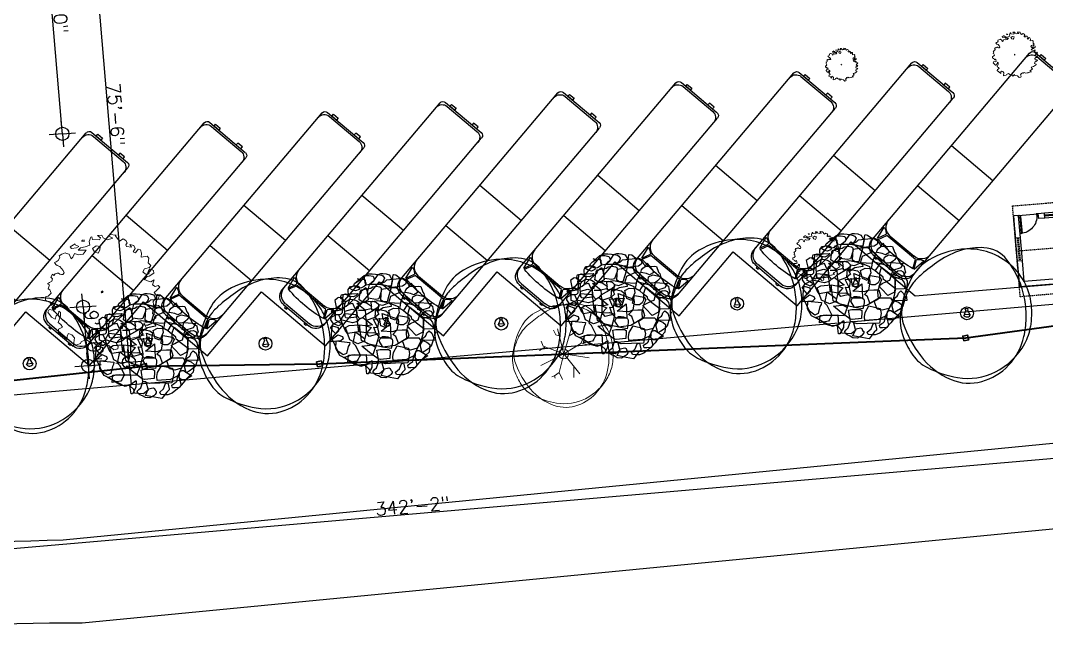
# Model space of a CAD drawing. Extents: x 2080 to 102399, y 2071 to 93424.
# Drawn here: x 80459 to 82331, y 74670 to 75822 of the extents above; entities that cross this region are included whole.
import ezdxf

# ---------------------------------------------------------------- set-up
doc = ezdxf.new("R2010")
doc.units = 0
doc.header["$LTSCALE"] = 20
doc.header["$MEASUREMENT"] = 0
doc.header["$PDMODE"] = 34
doc.header["$PDSIZE"] = 5
doc.linetypes.add('CENTERX2', pattern=[4, 2.5, -0.5, 0.5, -0.5])
doc.linetypes.add('HIDDEN', pattern=[0.375, 0.25, -0.125])
for name, color, linetype, lineweight in [('ASPHALT', 9, 'CENTERX2', 25), ('fence', 13, 'FENCELINE2', 40), ('Mango tree', 96, 'Continuous', 5), ('sappotta', 114, 'Continuous', 5), ('STONE', 2, 'Continuous', 30), ('tree', 60, 'Continuous', 0)]:
    doc.layers.add(name, color=color, linetype=linetype, lineweight=lineweight)
doc.layers.add('correct', color=230, linetype='Continuous', plot=False)
doc.layers.add('URINAL', color=6, linetype='Continuous', plot=False)
for name, color, linetype in [('DIMLINE', 254, 'Continuous'), ('DOOR', 1, 'Continuous'), ('ELEC', 11, 'Continuous'), ('PLUMBING', 6, 'Continuous'), ('proposed tree', 3, 'Continuous'), ('Roof lilne', 31, 'Continuous'), ('VEHICLES', 6, 'Continuous'), ('wall', 13, 'Continuous'), ('WINDOW', 4, 'Continuous'), ('window sill', 5, 'Continuous')]:
    doc.layers.add(name, color=color, linetype=linetype)
doc.styles.add('STYLE1', font='romans.shx')
doc.linetypes.add('FENCELINE2', pattern='A,0.25,-0.1,[132,ltypeshp.shx,S=0.1,R=0,X=-0.1,Y=0],-0.1,1', length=1.45)
doc.dimstyles.get("Standard").update_dxf_attribs({"dimtxt": 24, "dimasz": 12, "dimexe": 0.18, "dimexo": 0.0625, "dimgap": 0, "dimtad": 1, "dimzin": 1, "dimdsep": 46, "dimlunit": 4, "dimtxsty": 'STYLE1', "dimblk": 'BLK', "dimcen": 0, "dimse1": 1, "dimse2": 1, "dimclrt": 3, "dimazin": 0, "dimtfac": 1, "dimtix": 1, "dimtmove": 2, "dimatfit": 3, "dimldrblk": 'BLK', "dimfxl": 1, "dimtolj": 1, "dimtzin": 0, "dimarcsym": 0})

# ---------------------------------------------------------------- blocks, each defined once
blk = doc.blocks.new('NEEM')
at = {"layer": 'sappotta', "linetype": 'Continuous'}
for p, q in [((-0.359, 1.043), (-0.396, 1.016)), ((-0.396, 1.016), (-0.345, 1.011)), ((-0.345, 1.011), (-0.34, 1.039)), ((-0.213, 1.092), (-0.242, 1.007)), ((-0.242, 1.007), (-0.23, 0.935)), ((-0.191, 1.099), (-0.213, 1.092)), ((-0.177, 1.048), (-0.191, 1.099)), ((-0.043, 1.039), (-0.177, 1.048)), ((0.003, 1.132), (-0.083, 1.127)), ((-0.083, 1.127), (-0.023, 1.083)), ((-0.023, 1.083), (-0.043, 1.039)), ((0.03, 1.077), (0.003, 1.132)), ((0.114, 1.043), (0.03, 1.077)), ((0.216, 1.072), (0.114, 1.043)), ((0.162, 1.144), (0.142, 1.112)), ((0.142, 1.112), (0.216, 1.072)), ((0.283, 1.13), (0.162, 1.144)), ((0.267, 1.123), (0.283, 1.13)), ((0.351, 1.016), (0.267, 1.123)), ((0.421, 1.063), (0.351, 1.016)), ((0.473, 1.03), (0.421, 1.063)), ((0.501, 0.982), (0.473, 1.03)), ((-0.517, 0.963), (-0.614, 0.901)), ((-0.614, 0.901), (-0.589, 0.87)), ((-0.589, 0.87), (-0.494, 0.884)), ((-0.521, 0.945), (-0.521, 0.945)), ((-0.449, 0.913), (-0.521, 0.945)), ((-0.494, 0.884), (-0.449, 0.913)), ((-0.415, 0.884), (-0.459, 0.839)), ((-0.459, 0.839), (-0.303, 0.837)), ((-0.32, 0.906), (-0.415, 0.884)), ((-0.303, 0.837), (-0.361, 0.762)), ((-0.23, 0.935), (-0.32, 0.906)), ((-0.108, 0.922), (-0.177, 0.872)), ((-0.177, 0.872), (-0.139, 0.809)), ((-0.139, 0.809), (-0.067, 0.78)), ((-0.027, 0.908), (-0.108, 0.922)), ((-0.067, 0.78), (-0.034, 0.839)), ((-0.034, 0.839), (-0.027, 0.908)), ((0.472, 0.942), (0.501, 0.982)), ((0.483, 0.908), (0.472, 0.942)), ((0.581, 0.9), (0.483, 0.908)), ((0.551, 0.95), (0.581, 0.9)), ((0.627, 0.928), (0.551, 0.95)), ((0.616, 0.806), (0.654, 0.87)), ((0.66, 0.788), (0.616, 0.806)), ((0.654, 0.87), (0.627, 0.928)), ((0.715, 0.86), (0.66, 0.788)), ((0.762, 0.844), (0.715, 0.86)), ((0.783, 0.779), (0.762, 0.844)), ((-0.892, 0.613), (-0.923, 0.594)), ((-0.85, 0.638), (-0.892, 0.613)), ((-0.818, 0.692), (-0.85, 0.638)), ((-0.783, 0.757), (-0.83, 0.729)), ((-0.83, 0.729), (-0.826, 0.714)), ((-0.826, 0.714), (-0.818, 0.692)), ((-0.749, 0.774), (-0.783, 0.757)), ((-0.717, 0.789), (-0.749, 0.774)), ((-0.689, 0.772), (-0.717, 0.789)), ((-0.638, 0.758), (-0.689, 0.772)), ((-0.598, 0.672), (-0.638, 0.758)), ((-0.562, 0.699), (-0.598, 0.672)), ((-0.533, 0.776), (-0.562, 0.699)), ((-0.452, 0.75), (-0.533, 0.776)), ((-0.361, 0.762), (-0.452, 0.75)), ((0.776, 0.704), (0.783, 0.779)), ((0.888, 0.723), (0.776, 0.704)), ((0.924, 0.679), (0.888, 0.723)), ((0.913, 0.591), (0.924, 0.679)), ((-0.923, 0.594), (-0.895, 0.555)), ((-0.895, 0.555), (-0.868, 0.54)), ((-0.868, 0.54), (-0.818, 0.517)), ((-0.818, 0.517), (-0.752, 0.44)), ((-0.752, 0.44), (-0.735, 0.394)), ((0.804, 0.415), (0.84, 0.475)), ((0.86, 0.367), (0.804, 0.415)), ((0.84, 0.475), (0.934, 0.5)), ((0.917, 0.437), (0.904, 0.404)), ((0.904, 0.404), (0.933, 0.378)), ((0.964, 0.541), (0.913, 0.591)), ((0.942, 0.471), (0.917, 0.437)), ((0.934, 0.5), (0.964, 0.541)), ((1.014, 0.439), (0.942, 0.471)), ((1.018, 0.389), (1.014, 0.439)), ((-1.023, 0.208), (-1.062, 0.182)), ((-0.978, 0.229), (-1.023, 0.208)), ((-0.96, 0.366), (-0.994, 0.31)), ((-0.994, 0.31), (-0.961, 0.275)), ((-0.961, 0.275), (-0.978, 0.229)), ((-0.935, 0.345), (-0.96, 0.366)), ((-0.908, 0.372), (-0.935, 0.345)), ((-0.87, 0.389), (-0.908, 0.372)), ((-0.846, 0.386), (-0.87, 0.389)), ((-0.821, 0.367), (-0.846, 0.386)), ((-0.788, 0.359), (-0.821, 0.367)), ((-0.757, 0.361), (-0.788, 0.359)), ((-0.735, 0.394), (-0.757, 0.361)), ((0.829, 0.259), (0.888, 0.326)), ((0.838, 0.262), (0.829, 0.259)), ((0.931, 0.228), (0.838, 0.262)), ((0.933, 0.378), (0.86, 0.367)), ((0.888, 0.326), (0.93, 0.332)), ((0.93, 0.332), (1.018, 0.389)), ((0.962, 0.217), (0.931, 0.228)), ((1.025, 0.259), (0.962, 0.217)), ((0.996, 0.16), (1.025, 0.259)), ((-1.062, 0.182), (-1.02, 0.162)), ((-1.02, 0.162), (-1.049, 0.084)), ((-1.049, 0.084), (-1.017, 0.059)), ((-1.017, 0.059), (-0.991, -0.002)), ((0.02, 0.041), (-0.009, 0.024)), ((-0.009, 0.024), (0, 0)), ((0, 0), (0.014, 0.011)), ((0.014, 0.011), (0.027, 0.031)), ((1.046, 0.129), (0.996, 0.16)), ((1.029, 0.011), (1.074, 0.049)), ((1.074, -0.047), (1.029, 0.011)), ((1.109, 0.149), (1.046, 0.129)), ((1.074, 0.049), (1.137, 0.114)), ((1.137, 0.114), (1.109, 0.149)), ((-1.097, -0.077), (-1.098, -0.14)), ((-1.098, -0.14), (-1.044, -0.173)), ((-1.048, -0.062), (-1.097, -0.077)), ((-0.991, -0.002), (-1.048, -0.062)), ((-1.044, -0.173), (-1.007, -0.185)), ((-1.007, -0.185), (-0.992, -0.244)), ((-0.992, -0.244), (-0.937, -0.198)), ((-0.937, -0.198), (-0.93, -0.213)), ((1.007, -0.166), (1.046, -0.114)), ((1.016, -0.234), (1.007, -0.166)), ((1.046, -0.114), (1.1, -0.129)), ((1.129, -0.047), (1.074, -0.047)), ((1.1, -0.129), (1.129, -0.047)), ((-1.025, -0.325), (-1.052, -0.378)), ((-1.052, -0.378), (-0.982, -0.471)), ((-0.953, -0.336), (-1.025, -0.325)), ((-0.902, -0.318), (-0.953, -0.336)), ((-0.93, -0.213), (-0.902, -0.318)), ((-0.848, -0.411), (-0.837, -0.355)), ((-0.837, -0.355), (-0.803, -0.383)), ((-0.803, -0.383), (-0.803, -0.452)), ((0.992, -0.411), (1.004, -0.349)), ((1.004, -0.349), (1.045, -0.311)), ((1.11, -0.243), (1.016, -0.234)), ((1.045, -0.311), (1.083, -0.306)), ((1.083, -0.306), (1.137, -0.273)), ((1.137, -0.273), (1.11, -0.243)), ((-0.982, -0.471), (-0.91, -0.516)), ((-0.91, -0.516), (-0.888, -0.446)), ((-0.888, -0.446), (-0.848, -0.411)), ((-0.803, -0.452), (-0.853, -0.576)), ((-0.853, -0.576), (-0.797, -0.619)), ((0.826, -0.591), (0.943, -0.565)), ((0.887, -0.704), (0.826, -0.591)), ((0.943, -0.565), (1.032, -0.503)), ((1.066, -0.443), (0.992, -0.411)), ((1.032, -0.503), (1.061, -0.484)), ((1.061, -0.484), (1.066, -0.443)), ((-0.844, -0.71), (-0.852, -0.77)), ((-0.852, -0.77), (-0.758, -0.838)), ((-0.766, -0.668), (-0.844, -0.71)), ((-0.797, -0.619), (-0.766, -0.668)), ((-0.676, -0.836), (-0.649, -0.791)), ((-0.649, -0.791), (-0.582, -0.82)), ((0.751, -0.797), (0.797, -0.747)), ((0.834, -0.828), (0.751, -0.797)), ((0.797, -0.747), (0.887, -0.704)), ((-0.758, -0.838), (-0.675, -0.912)), ((-0.675, -0.912), (-0.676, -0.836)), ((-0.582, -0.82), (-0.534, -0.881)), ((-0.534, -0.881), (-0.554, -1.025)), ((-0.486, -1.015), (-0.413, -0.988)), ((-0.413, -0.988), (-0.401, -0.955)), ((-0.401, -0.955), (-0.302, -0.907)), ((-0.302, -0.907), (-0.286, -0.926)), ((-0.286, -0.926), (-0.197, -0.986)), ((-0.197, -0.986), (-0.157, -0.969)), ((-0.157, -0.969), (-0.078, -1.049)), ((-0.078, -1.049), (-0.006, -0.96)), ((-0.006, -0.96), (0.006, -1.017)), ((0.287, -0.982), (0.327, -0.932)), ((0.324, -1.046), (0.287, -0.982)), ((0.327, -0.932), (0.391, -0.879)), ((0.391, -0.879), (0.423, -0.897)), ((0.423, -0.897), (0.47, -0.86)), ((0.47, -0.86), (0.543, -0.896)), ((0.543, -0.896), (0.652, -0.871)), ((0.652, -0.871), (0.68, -0.867)), ((0.68, -0.867), (0.834, -0.828)), ((-0.554, -1.025), (-0.486, -1.015)), ((0.006, -1.017), (0.139, -1.026)), ((0.139, -1.026), (0.236, -1.115)), ((0.236, -1.115), (0.314, -1.096)), ((0.314, -1.096), (0.324, -1.046))]:
    blk.add_line(p, q, dxfattribs=at)
blk = doc.blocks.new('A$C47FB6E1B')
at = {"linetype": 'Continuous'}
for p, q in [((21.7, 99.3), (468.6, 99.3)), ((31.2, 93.3), (54.3, 97)), ((54.3, 97), (51.5, 90.9)), ((151.2, 99.3), (151.2, 0)), ((247.2, 99.3), (247.2, 0)), ((0, 75.2), (0, 70.7)), ((2.8, 75.2), (0, 75.2)), ((2.8, 18.9), (2.8, 80.4)), ((6.4, 21.3), (6.4, 78)), ((30.2, 91.2), (45.8, 83.8)), ((31.2, 93.3), (46.8, 85.9)), ((45.8, 83.8), (45.8, 15.5)), ((51.5, 90.9), (46.8, 85.9)), ((48.9, 21.3), (48.9, 78)), ((472.1, 14.2), (472.1, 85.1)), ((475.7, 7.1), (475.6, 92.2)), ((0, 70.7), (2.8, 70.7)), ((0, 24.1), (0, 28.6)), ((0, 28.6), (2.8, 28.6)), ((2.8, 24.1), (0, 24.1)), ((21.7, 0), (468.6, 0)), ((30.2, 8.1), (45.8, 15.5)), ((31.2, 6), (46.8, 13.4)), ((31.2, 6), (54.3, 2.3)), ((51.5, 8.4), (46.8, 13.4)), ((54.3, 2.3), (51.5, 8.4))]:
    blk.add_line(p, q, dxfattribs=at)
for points in [[(475.6, 81.7), (480, 81.7), (480, 70.6), (475.6, 70.6)], [(475.6, 17.6), (480, 17.6), (480, 28.7), (475.6, 28.7)]]:
    blk.add_lwpolyline(points, close=True, dxfattribs=at)
for centre, radius, start, end in [((21.7, 80.4), 18.9, 90.028, 179.9792), ((27.6, 78), 21.3, 89.9544, 180.0528), ((70.2, 78), 21.3, 89.9875, 180.0196), ((457.9, 85.1), 14.2, 0.0207, 89.9865), ((468.6, 92.2), 7.09, 0.0207, 89.9864), ((271.5, 49.7), 244.9, 170.2359, 189.7713), ((21.7, 18.9), 18.9, 180.028, 269.9792), ((27.6, 21.3), 21.3, 179.9544, 270.0528), ((70.2, 21.3), 21.3, 179.9875, 270.0196), ((457.9, 14.2), 14.2, 270.0207, 359.9865), ((468.6, 7.1), 7.09, 270.0207, 359.9865)]:
    blk.add_arc(centre, radius, start, end, dxfattribs=at)
blk = doc.blocks.new('BLK')
for q in [(0, 2), (-2, 0), (0, -2), (2, 0)]:
    blk.add_line((0, 0), q)
blk.add_circle((0, 0), 1)
blk = doc.blocks.new('*D287')
at = {"layer": 'Defpoints', "color": 0, "linetype": 'Continuous', "ltscale": 0.5, "transparency": 16777216}
for p in [(80594, 75301.1), (80582, 75191.7), (80603.1, 75193.5)]:
    blk.add_point(p, dxfattribs=at)
at = {"layer": 'DIMLINE', "color": 0, "linetype": 'Continuous', "lineweight": -2, "ltscale": 0.5, "transparency": 16777216}
blk.add_line((80573.9, 75287.3), (80581, 75203.6), dxfattribs=at)
at = {"layer": 'DIMLINE', "color": 0, "linetype": 'Continuous', "lineweight": -2, "ltscale": 0.5, "transparency": 16777216, "xscale": 12, "yscale": 12, "zscale": 12}
for p, rotation in [((80572.9, 75299.3), 94.8384769620669), ((80582, 75191.7), 274.8384769620669)]:
    blk.add_blockref('BLK', p, dxfattribs=dict(at, rotation=rotation))
at = {"layer": 'DIMLINE', "color": 3, "linetype": 'Continuous', "ltscale": 0.5, "transparency": 16777216, "insert": (80591.7, 75246.7), "char_height": 24, "attachment_point": 5, "rotation": 274.8385, "style": 'STYLE1'}
blk.add_mtext('\\A1;9\'-0"', dxfattribs=at)
blk = doc.blocks.new('*D288')
at = {"layer": 'Defpoints', "color": 0, "linetype": 'Continuous', "ltscale": 0.5, "transparency": 16777216}
for p in [(80590.7, 76101.6), (80656.7, 75198), (80667.1, 75198.9)]:
    blk.add_point(p, dxfattribs=at)
at = {"layer": 'DIMLINE', "color": 0, "linetype": 'Continuous', "lineweight": -2, "ltscale": 0.5, "transparency": 16777216}
blk.add_line((80581.3, 76088.8), (80655.7, 75209.9), dxfattribs=at)
at = {"layer": 'DIMLINE', "color": 0, "linetype": 'Continuous', "lineweight": -2, "ltscale": 0.5, "transparency": 16777216, "xscale": 12, "yscale": 12, "zscale": 12}
for p, rotation in [((80580.3, 76100.8), 94.83847696206718), ((80656.7, 75198), 274.8384769620672)]:
    blk.add_blockref('BLK', p, dxfattribs=dict(at, rotation=rotation))
at = {"layer": 'DIMLINE', "color": 3, "linetype": 'Continuous', "ltscale": 0.5, "transparency": 16777216, "insert": (80632.7, 75650.6), "char_height": 24, "attachment_point": 5, "rotation": 274.8385, "style": 'STYLE1'}
blk.add_mtext('\\A1;75\'-6"', dxfattribs=at)
blk = doc.blocks.new('*D289')
at = {"layer": 'Defpoints', "color": 0, "linetype": 'Continuous', "ltscale": 0.5, "transparency": 16777216}
for p in [(80494.6, 76093.5), (80518, 76095.5), (80558.5, 75617.2)]:
    blk.add_point(p, dxfattribs=at)
at = {"layer": 'DIMLINE', "color": 0, "linetype": 'Continuous', "lineweight": -2, "ltscale": 0.5, "transparency": 16777216}
blk.add_line((80534.1, 75627.2), (80495.6, 76081.6), dxfattribs=at)
at = {"layer": 'DIMLINE', "color": 0, "linetype": 'Continuous', "lineweight": -2, "ltscale": 0.5, "transparency": 16777216, "xscale": 12, "yscale": 12, "zscale": 12}
for p, rotation in [((80494.6, 76093.5), 94.83847696206801), ((80535.1, 75615.2), 274.838476962068)]:
    blk.add_blockref('BLK', p, dxfattribs=dict(at, rotation=rotation))
at = {"layer": 'DIMLINE', "color": 3, "linetype": 'Continuous', "ltscale": 0.5, "transparency": 16777216, "insert": (80529.1, 75855.6), "char_height": 24, "attachment_point": 5, "rotation": 274.8385, "style": 'STYLE1'}
blk.add_mtext('\\A1;40\'-0"', dxfattribs=at)
blk = doc.blocks.new('T3')
at = {"color": 3, "linetype": 'Continuous'}
blk.add_circle((0.0075, -0.0006), 0.0467, dxfattribs=at)
for centre, radius, start, end in [((0.0278, -0.1235), 0.5914, 95.77431, 119.94779), ((0.1287, -0.0904), 0.5712, 106.36887, 124.44775), ((0.1024, -0.0008), 0.4778, 86.58911, 106.36827), ((0.0157, -0.0047), 0.472, 51.53933, 95.77344), ((0.1171, 0.2465), 0.2301, 38.20985, 86.58549), ((-0.1006, 0.0992), 0.3344, 119.94747, 152.28451), ((0.7005, -0.9241), 1.5821, 124.44579, 130.30315), ((-0.2125, -0.013), 0.6496, 9.98315, 38.20995), ((0.0312, 0.0148), 0.4471, 6.02226, 51.53932), ((0.263, -0.0918), 0.745, 152.28514, 172.40039), ((-0.029, -0.0639), 0.4542, 130.30051, 141.24542), ((0.2312, -0.1435), 0.7191, 154.99236, 163.77852), ((-0.1535, 0.036), 0.2946, 141.24437, 154.99062), ((-0.2858, -0.0259), 0.724, 358.88831, 9.98335), ((-0.1071, -0.0424), 0.3717, 172.39963, 201.02847), ((-0.2526, -0.0027), 0.2152, 163.77968, 199.38278), ((-0.0951, 0.0014), 0.5742, 350.23007, 6.02322), ((0.3677, 0.2155), 0.8728, 199.38194, 216.84656), ((-0.198, -0.0276), 0.6362, 347.04926, 358.8877), ((0.0738, -0.0277), 0.4027, 331.34738, 350.23032), ((0.1608, 0.0605), 0.6586, 201.02354, 207.82164), ((-0.0112, 0.0188), 0.4996, 296.88013, 331.34799), ((-0.0191, -0.0688), 0.4527, 316.76218, 347.04987), ((0.0248, -0.0113), 0.5049, 207.82036, 215.5805), ((-0.1491, -0.1357), 0.2911, 215.58514, 243.38008), ((0.1028, 0.0169), 0.5417, 216.84672, 247.04623), ((0.0747, 0.311), 0.7907, 243.38438, 260.14679), ((0.015, -0.0329), 0.4417, 260.14572, 296.88071), ((0.0032, -0.0897), 0.4221, 285.36856, 316.76312), ((0.0246, -0.1677), 0.3412, 247.04717, 285.3699)]:
    blk.add_arc(centre, radius, start, end, dxfattribs=at)
blk = doc.blocks.new('A$C1D8D08D8')
at = {"color": 102}
for p, q in [((-254.5, -392.7), (-259.7, -382.1)), ((-246.1, -395.3), (-254.5, -392.7)), ((-235.3, -439.1), (-250.1, -378.9)), ((-235.3, -439.1), (-217.6, -379.7)), ((-222.4, -395.8), (-207, -386.9)), ((-207, -386.9), (-205.8, -384.6)), ((-284.7, -420), (-289.2, -408.4)), ((-235.3, -439.1), (-284.7, -420)), ((-235.3, -439.1), (-193.7, -413.6)), ((-193.7, -413.6), (-187.5, -399.7)), ((-193.2, -412.5), (-177.5, -417.1)), ((-177.5, -417.1), (-177.4, -417.1)), ((-278.7, -422.3), (-293.9, -431)), ((-235.3, -439.1), (-290.5, -467.2)), ((-235.3, -439.1), (-246.4, -483.8)), ((-235.3, -439.1), (-174.1, -448.7)), ((-235.3, -439.1), (-196.4, -487.3)), ((-211.2, -469), (-210.6, -495.9)), ((-257.4, -491.9), (-263.7, -494.2)), ((-246.4, -483.8), (-257.4, -491.9)), ((-257.4, -491.9), (-256, -497.5)), ((-246.4, -483.8), (-238.5, -501))]:
    blk.add_line(p, q, dxfattribs=at)
at = {"color": 102, "xscale": 253.5657267839997, "yscale": 253.5657267839997, "zscale": 253.5657267839997}
blk.add_blockref('T3', (-237.2, -438.9), dxfattribs=at)
blk = doc.blocks.new('A$C79F71953')
at = {"color": 62}
for points in [[(-92.6, 0.9), (-82.4, -2.3), (-81.8, -8.7), (-86.9, -13.8), (-90.7, -9.4), (-96.5, -3), (-90.7, 4.7), (-82.4, 9.2), (-75.4, 4.7), (-81.8, 0.9), (-90.7, 4.7), (-95.8, 12.3), (-94.6, 16.8), (-86.3, 21.9), (-81.8, 21.9), (-77.3, 11.7), (-78.6, 10.4), (-82.4, 9.2), (-87.5, 11.1), (-87.5, 13), (-87.5, 25.1), (-88.2, 27.7), (-87.5, 29.6), (-88.2, 27.7), (-95.2, 27.7), (-91.4, 24.5), (-87.5, 21.1), (-86.3, 21.9), (-77.3, 22.6), (-74.8, 25.1), (-74.8, 27.7), (-74.8, 30.8), (-90.7, 32.8), (-95.2, 27.7), (-83.7, 28.9), (-74.8, 30.8), (-74.8, 30.8), (-73.5, 49.4), (-75.4, 51.9), (-82.4, 52.5), (-83.7, 51.3), (-88.8, 47.4), (-86.3, 35.3), (-79.9, 33.4), (-74.8, 30.8), (-72.2, 34.7), (-67.7, 37.2), (-63.9, 39.8), (-61.4, 50), (-59.4, 52.5), (-63.3, 55.1), (-63.9, 55.7), (-66.5, 57.7), (-69, 58.9), (-69.7, 58.9), (-69, 58.9), (-76.7, 57), (-77.3, 55.7), (-78.6, 51.3), (-73.5, 49.4), (-73.5, 49.4), (-73.5, 49.4), (-69, 44.9), (-69.7, 43), (-70.3, 41.1), (-74.8, 41.1), (-75.4, 44.9), (-72.9, 58.3), (-69, 58.9), (-47.3, 60.2), (-46, 60.2), (-49.9, 55.7), (-55, 53.8), (-63.3, 55.1), (-63.9, 67.2), (-62.6, 69.8), (-60.1, 71.1), (-58.8, 71.7), (-53.7, 74.2), (-48.6, 74.2), (-46, 73.6), (-44.1, 72.3), (-43.5, 69.8), (-44.1, 67.2), (-50.5, 64.7), (-55.6, 65.9), (-62.6, 69.8), (-60.1, 73), (-53.7, 74.2), (-52.4, 78.1), (-50.5, 79.4), (-48.6, 81.3), (-45.4, 83.2), (-41.6, 85.1), (-47.3, 87), (-41.6, 85.1), (-35.2, 86.4), (-33.3, 84.5), (-33.3, 80.6), (-32, 78.7), (-32, 75.5), (-34.5, 73.6), (-39.7, 70.4), (-43.5, 69.8), (-47.3, 71.1), (-53.7, 74.2), (-52.4, 78.1), (-35.2, 92.8), (-26.2, 92.8), (-18.6, 91.5), (-16.7, 87), (-17.3, 83.2), (-21.1, 80), (-25, 76.8), (-32, 75.5), (-33.3, 80.6), (-35.2, 92.8), (-26.9, 95.9), (-20.5, 95.9), (-14.1, 95.3), (-9.6, 94.7), (-3.3, 93.4), (-0.7, 92.1), (1.9, 88.3), (1.2, 85.1), (-0.7, 81.9), (-3.3, 79.4), (-7.1, 77.4), (-25, 76.8), (-25, 76.8), (-17.3, 83.2), (-9.6, 94.7), (-4.5, 96.6), (-0.7, 96.6), (5, 95.9), (10.8, 94), (12.7, 91.5), (14, 88.9), (16.5, 85.7), (14.6, 73.6), (9.5, 73.6), (-7.1, 77.4), (2.5, 81.3), (6.3, 85.1), (23.6, 87), (27.4, 87.6), (33.1, 87.6), (37, 87.6), (40.2, 85.7), (40.2, 83.8), (41.4, 80.6), (40.2, 77.4), (35.1, 73.6), (15.9, 71.1), (14.6, 70.4), (16.5, 85.7), (17.8, 94), (18.5, 94.7), (22.9, 94), (30.6, 88.3), (33.8, 88.3), (40.2, 83.8), (40.2, 83.8), (44.6, 78.1), (45.9, 76.8), (47.2, 73), (51, 79.4), (52.3, 77.4), (54.2, 74.9), (57.4, 71.1), (60, 67.2), (61.9, 64.7), (61.9, 61.5), (55.5, 57.7), (49.7, 60.2), (43.4, 61.5), (39.5, 62.1), (40.8, 66.6), (43.4, 69.8), (47.2, 73), (64.4, 73.6), (68.3, 73), (72.1, 62.8), (74, 60.2), (74.6, 57.7), (75.3, 54.5), (74.6, 51.9), (72.1, 48.7), (70.2, 46.8), (66.3, 43.6), (61.2, 42.3), (56.1, 43), (54.2, 44.9), (52.9, 48.1), (53.6, 53.8), (61.2, 57.7), (75.3, 54.5), (82.3, 42.3), (87.4, 41.7), (83.6, 34), (68.3, 28.9), (63.1, 30.8), (66.3, 43.6), (82.3, 42.3), (87.4, 38.5), (90, 37.2), (90.6, 32.1), (92.5, 26.4), (90.6, 23.8), (88.7, 20), (85.5, 17.4), (79.1, 15.5), (74.6, 16.2), (72.1, 16.8), (69.5, 19.4), (69.5, 21.3), (71.4, 23.8), (75.3, 26.4), (78.5, 28.3), (83.6, 28.9), (88, 27), (93.8, 12.3), (95.1, 10.4), (94.4, -3), (90, -4.3), (75.3, -4.9), (74, -3.6), (73.4, 6), (74.6, 16.2), (79.1, 15.5), (85.5, 13), (90, 7.2), (93.2, -6.2), (93.2, -8.7), (95.1, -11.3), (93.2, -15.1), (94.4, -25.3), (75.3, -25.9), (72.1, -25.9), (72.1, -21.5), (77.2, -17.7), (78.5, -15.7), (79.7, -11.9), (83.6, -8.1), (88.7, -12.5), (91.9, -21.5), (87.4, -36.2), (82.9, -40.6), (75.9, -45.1), (70.8, -48.3), (67, -34.2), (72.1, -25.9), (79.7, -28.5), (84.9, -33), (83.6, -47), (77.8, -52.8), (72.7, -57.9), (69.5, -61), (61.9, -61), (58, -57.2), (59.3, -45.7), (63.1, -43.8), (65.7, -43.8), (81, -54), (69.5, -61), (65.7, -66.2), (61.2, -70.6), (58, -75.1), (50.4, -75.7), (46.5, -75.7), (45.3, -74.5), (44.6, -70.6), (49.1, -67.4), (51.7, -66.2), (53.6, -64.2), (55.5, -54), (58, -57.2), (61.2, -70.6), (58, -75.1), (45.3, -85.3), (37, -88.5), (29.3, -88.5), (24.2, -87.9), (22.3, -83.4), (29.3, -77.6), (33.1, -68.1), (37, -66.8), (39.5, -77.6), (39.5, -79.6), (35.1, -83.4), (26.1, -95.5), (12.7, -93), (-3.9, -89.8), (1.9, -77.6), (10.2, -75.7), (12.7, -77), (14, -80.2), (15.9, -82.1), (15.9, -84.7), (14, -87.9), (12.1, -89.8), (4.4, -94.2), (-3.9, -93.6), (-9, -90.4), (-14.1, -88.5), (-17.9, -85.3), (-18.6, -82.1), (-16, -78.9), (-12.2, -75.7), (-8.4, -64.2), (-3.3, -64.2), (1.2, -80.2), (-7.1, -86.6), (-23.7, -85.3), (-25, -78.9), (-32, -71.9), (-30.1, -69.3), (-24.3, -64.9), (-21.8, -63), (-20.5, -63), (-21.1, -75.1), (-27.5, -86.6), (-30.1, -86.6), (-32, -71.9), (-46, -71.3), (-52.4, -69.3), (-72.2, -56.6), (-57.5, -52.1), (-51.8, -51.5), (-47.3, -52.1), (-41.6, -52.8), (-43.5, -54.7), (-46, -59.8), (-48.6, -63.6), (-64.6, -66.2), (-63.3, -52.8), (-31.4, -51.5), (-30.1, -69.3), (-40.9, -73.2), (-79.2, -53.4), (-86.9, -40.6), (-86.3, -26.6), (-61.4, -29.1), (-62, -33), (-63.9, -36.8), (-67.1, -49.6), (-73.5, -52.1), (-83.1, -45.1), (-93.3, -23.4), (-83.1, -15.1), (-74.8, -18.3), (-73.5, -22.8), (-77.3, -26.6), (-95.2, -27.9), (-94.6, -13.2)], [(-70.3, 27.7), (-56.9, 31.5), (-49.2, 28.9), (-48, 19.4), (-49.2, 16.8), (-63.9, 14.9), (-68.4, 15.5), (-69.7, 18.1), (-70.9, 31.5), (-70.3, 41.1), (-69, 44.9), (-61.4, 50), (-55.6, 49.4), (-50.5, 48.1), (-47.3, 46.2), (-44.8, 44.3), (-46, 32.8), (-51.1, 32.1), (-55.6, 41.7), (-63.9, 39.8), (-63.9, 39.8), (-39.7, 62.1), (-42.2, 63.4), (-32, 71.1), (-28.8, 62.1), (-27.5, 48.7), (-32, 45.5), (-37.7, 44.3), (-44.1, 48.7), (-42.2, 63.4), (-39.7, 66.6), (-23.1, 69.8), (-19.9, 72.3), (-12.8, 73.6), (-6.4, 72.3), (-4.5, 71.1), (-3.3, 67.9), (-3.9, 64), (-8.4, 50.6), (-13.5, 49.4), (-27.5, 51.3), (-28.8, 62.1), (-25.6, 74.2), (-25, 76.8), (-7.1, 77.4), (0.6, 75.5), (9.5, 73.6), (14.6, 70.4), (14.6, 70.4), (10.2, 56.4), (7, 44.9), (0.6, 44.9), (-4.5, 48.1), (-3.3, 67.9), (15.9, 71.1), (24.2, 70.4), (26.1, 69.1), (28.7, 66.6), (30.6, 65.3), (36.3, 61.5), (37, 58.3), (30.6, 41.7), (10.2, 43), (14, 55.1), (33.1, 64), (36.3, 61.5), (44.6, 50), (48.5, 46.2), (47.2, 41.7), (43.4, 39.1), (37, 28.9), (29.9, 32.8), (32.5, 45.5), (64.4, 37.2), (68.3, 28.9), (67, 24.5), (63.1, 11.1), (57.4, 9.2), (52.3, 13), (51.7, 16.8), (44.6, 22.6), (48.5, 35.3), (72.1, 16.8), (73.4, 6), (72.1, -10.6), (60, -16.4), (48.5, -4.3), (43.4, 1.5), (49.7, 5.3), (57.4, 9.2), (74, -3.6), (71.4, -16.4), (68.3, -26.6), (61.9, -40), (49.7, -43.2), (40.2, -41.3), (35.1, -26.6), (42.1, -22.8), (44.6, -20.8), (65.1, -20.8), (68.3, -26.6), (55.5, -54), (42.1, -60.4), (17.8, -62.3), (17.2, -55.3), (18.5, -47.6), (25.5, -35.5), (45.9, -40), (47.8, -49.6), (44.6, -66.8), (22.3, -67.4), (3.8, -68.1), (-8.4, -64.2), (-11.6, -43.2), (-5.8, -41.9), (9.5, -41.9), (12.7, -43.8), (12.7, -47), (12.1, -58.5), (-5.2, -60.4), (-9.6, -59.1), (-25, -47.6), (-39, -36.2), (-19.9, -33.6), (-14.1, -38.1), (-19.9, -53.4), (-41.6, -52.8), (-50.5, -34.9), (-55, -30.4), (-50.5, -10), (-34.5, -22.1), (-34.5, -27.2), (-46.7, -31.7), (-61.4, -24.7), (-69, -2.3), (-62.6, 1.5), (-43.5, 2.8), (-44.8, -10), (-65.2, -13.2), (-69.7, -6.8), (-77.3, 11.7), (-70.3, 23.8), (-49.9, 21.9), (-47.3, 9.2), (-56.3, 6.6), (-77.3, 11.7), (-70.3, 23.8)]]:
    blk.add_lwpolyline(points, close=True, dxfattribs=at)
blk.add_lwpolyline([(-45.4, 29.6), (-33.3, 29.6), (-32.6, 21.3), (-37.1, 16.2), (-42.8, 13.6), (-48, 19.4), (-49.2, 35.3), (-47.3, 37.2), (-40.9, 40.4), (-37.7, 44.3), (-30.7, 43), (-21.8, 37.2), (-23.1, 32.1), (-33.3, 29.6), (-48.6, 41.7), (-27.5, 45.5), (-19.9, 46.2), (-12.8, 44.3), (-8.4, 39.8), (-8.4, 36.6), (-13.5, 32.1), (-21.1, 29.6), (-22.4, 44.9), (-16.7, 46.2), (-10.3, 47.4), (10.2, 43), (14, 40.4), (14.6, 36.6), (-0.1, 34), (-5.2, 30.8), (-10.3, 27), (-8.4, 36.6), (-8.4, 39.8), (-0.7, 38.5), (10.2, 43), (26.8, 36.6), (28.7, 25.1), (22.3, 11.1), (14, 14.3), (10.2, 28.9), (18.5, 33.4), (29.9, 32.8), (37, 28.9), (44.6, 22.6), (44.6, 11.7), (42.1, 6.6), (37, 2.8), (30.6, 2.8), (24.2, 6), (28, 20), (45.9, 16.8), (48.5, 12.3), (45.3, 4.7), (41.4, -10), (42.1, -22.8), (27.4, -30.4), (22.9, -18.3), (17.2, -14.5), (24.8, -6.8), (34.4, -6.2), (43.4, -6.2), (46.5, -16.4), (44.6, -20.8), (21.6, -34.9), (-0.7, -38.1), (-7.7, -26.6), (-5.2, -21.5), (-1.3, -18.3), (3.8, -18.3), (8.2, -18.9), (14, -21.5), (15.9, -23.4), (16.5, -25.9), (16.5, -29.8), (14.6, -40.6), (-0.7, -38.1), (-28.8, -31.7), (-34.5, -27.2), (-30.7, -11.9), (-17.9, -11.3), (-8.4, -13.8), (-9, -19.6), (-14.1, -38.1), (-39.7, -25.9), (-43.5, 2.8), (-33.3, 1.5), (-22.4, -2.3), (-30.7, -11.9), (-44.8, -10), (-47.3, 9.2), (-42.8, 13.6), (-37.1, 16.2), (-19.9, 2.8), (-28.8, 0.9), (-32.6, 21.3), (-13.5, 32.1), (-8.4, 22.6), (-14.7, 16.8), (-13.5, 32.1), (4.4, 28.3), (8.9, 24.5), (6.3, 6.6), (-0.1, 13), (-2, 23.8), (26.8, 13), (27.4, 8.5), (24.8, -6.8), (17.2, -10), (-3.9, -8.7), (12.7, 4.7), (13.3, -5.5), (14, -21.5), (-5.2, -21.5), (-12.8, -13.8), (-17.3, -1.1), (-10.9, -1.7), (-8.4, -13.8), (-25.6, -18.3), (-30.7, -11.9), (-30.7, 11.2), (-14.7, 16.8), (-9, 8.5), (-10.9, -1.7), (-17.9, 13), (8.9, 14.9), (3.8, -2.3), (-4.5, 0.9), (-7.1, 14.9)], dxfattribs=at)
blk = doc.blocks.new('FOCUSLGT')
for points in [[(-4.3, 0), (4.3, 0), (1.5, 5.9)], [(-1.4, 5.9), (-4.3, 0)], [(1.5, 5.9), (2.4, 8.7), (-2.4, 8.7), (-1.4, 5.9)]]:
    blk.add_lwpolyline(points)
blk = doc.blocks.new('A$C085F24DD')
at = {"layer": 'ELEC', "linetype": 'Continuous', "ltscale": 0.5}
blk.add_arc((32, 33.5), 33.5, 197.10907, 342.89093, dxfattribs=at)
at = {"layer": 'ELEC', "xscale": 6, "yscale": 6, "zscale": 6}
blk.add_blockref('FOCUSLGT', (32, 23.7), dxfattribs=at)
blk = doc.blocks.new('A$C3B4262AC')
at = {"layer": 'DOOR'}
for p, q in [((0, 4), (0, 0)), ((2.5, 4), (0, 4)), ((0, 0), (3, 0)), ((2.5, 2.25), (2.5, 4)), ((3, 2.25), (2.5, 2.25)), ((3, 0), (3, 2.25))]:
    blk.add_line(p, q, dxfattribs=at)
blk = doc.blocks.new('A$C380B60F3')
at = {"layer": 'DOOR'}
for p, q in [((-3.4, 1.9), (-3.4, 27.7)), ((-2.1, 27.7), (-3.4, 27.7)), ((-2.1, 1.9), (-2.1, 27.7)), ((-2.1, 1.9), (-3.4, 1.9))]:
    blk.add_line(p, q, dxfattribs=at)
at = {"layer": 'DOOR', "extrusion": (0, 0, -1)}
blk.add_ellipse((-2.1, 1.9), major_axis=(18.3, 18.3), ratio=1, start_param=3.926991, end_param=5.52758, dxfattribs=at)
at = {"layer": 'DOOR', "yscale": 0.8333333333357587}
for p, xscale, zscale in [((-30, 0), 0.8333333333357587, 0.8333333333357587), ((0, 0), -0.8333333333357587, 0.8333333333353039)]:
    blk.add_blockref('A$C3B4262AC', p, dxfattribs=dict(at, xscale=xscale, zscale=zscale))
blk = doc.blocks.new('tiffany')
at = {"layer": 'PLUMBING'}
for points in [[(-9.7, 0.9), (-7.9, 0.9, -0.414214), (-7.8, 0.7), (-7.8, 0.7, -0.414214), (-7.9, 0.6), (-9.7, 0.6, -0.414214), (-9.8, 0.7), (-9.8, 0.7, -0.414214)], [(-9.7, 0.4), (-7.9, 0.4, -0.414214), (-7.8, 0.3), (-7.8, 0.2, -0.414214), (-7.9, 0.1), (-9.7, 0.1, -0.414214), (-9.8, 0.2), (-9.8, 0.3, -0.414214)], [(9.7, 0.9), (7.9, 0.9, 0.414214), (7.8, 0.7), (7.8, 0.7, 0.414214), (7.9, 0.6), (9.7, 0.6, 0.414214), (9.8, 0.7), (9.8, 0.7, 0.414214)], [(9.7, 0.4), (7.9, 0.4, 0.414214), (7.8, 0.3), (7.8, 0.2, 0.414214), (7.9, 0.1), (9.7, 0.1, 0.414214), (9.8, 0.2), (9.8, 0.3, 0.414214)], [(-9.7, -0.4), (-7.9, -0.4, 0.414214), (-7.8, -0.3), (-7.8, -0.2, 0.414214), (-7.9, -0.1), (-9.7, -0.1, 0.414214), (-9.8, -0.2), (-9.8, -0.3, 0.414214)], [(-9.7, -0.9), (-7.9, -0.9, 0.414214), (-7.8, -0.7), (-7.8, -0.7, 0.414214), (-7.9, -0.6), (-9.7, -0.6, 0.414214), (-9.8, -0.7), (-9.8, -0.7, 0.414214)], [(9.7, -0.4), (7.9, -0.4, -0.414214), (7.8, -0.3), (7.8, -0.2, -0.414214), (7.9, -0.1), (9.7, -0.1, -0.414214), (9.8, -0.2), (9.8, -0.3, -0.414214)], [(9.7, -0.9), (7.9, -0.9, -0.414214), (7.8, -0.7), (7.8, -0.7, -0.414214), (7.9, -0.6), (9.7, -0.6, -0.414214), (9.8, -0.7), (9.8, -0.7, -0.414214)]]:
    blk.add_lwpolyline(points, format="xyb", close=True, dxfattribs=at)
for radius in [0.762, 0.642]:
    blk.add_circle((0, 4.3), radius, dxfattribs=at)
blk.add_ellipse((0, 0), major_axis=(-10, 0), ratio=0.748, dxfattribs=at)
blk.add_ellipse((0, 0), major_axis=(-7.58, 0), ratio=0.831023, start_param=-1.570796, end_param=4.712389, dxfattribs=at)
blk = doc.blocks.new('E')
at = {"const_width": 0.125}
for points in [[(1.2, -0.1, 1), (1.3, -0.1, 1)], [(1.8, 0.8, 1), (1.9, 0.8, 1)], [(2.4, -0.1, 1), (2.6, -0.1, 1)], [(3.8, -0.1, 1), (4, -0.1, 1)], [(5.6, -0.1, 1), (5.7, -0.1, 1)], [(7.3, -0.1, 1), (7.4, -0.1, 1)], [(1.7, -0.8, 1), (1.8, -0.8, 1)]]:
    blk.add_lwpolyline(points, format="xyb", close=True, dxfattribs=at)
blk.add_circle((9.2, -0.1), 0.465)
at = {"layer": 'URINAL'}
for p, q in [((7.9, 6.2), (10.4, 6.2)), ((7.9, -4.3), (7.9, 4.3)), ((10.4, -7.2), (10.4, 7.2)), ((10.4, 7.2), (10.7, 7.2)), ((10.7, -7.2), (10.7, 7.2)), ((7.9, -6.2), (10.4, -6.2)), ((10.7, -7.2), (10.4, -7.2))]:
    blk.add_line(p, q, dxfattribs=at)
for centre, radius, start, end in [((2.5, 0), 2.54, 150.9273, 209.0727), ((9.1, -3.9), 10.2, 96.672, 149.5781), ((2.5, 0), 1.79, 150.3005, 209.6995), ((8, -3), 8.01, 98.1017, 151.1124), ((7.2, 4.3), 0.75, 0, 114.4751), ((9.1, 3.9), 10.2, 210.4219, 263.328), ((8, 3), 8.01, 208.8876, 261.8983), ((7.2, -4.3), 0.75, 245.5249, 0)]:
    blk.add_arc(centre, radius, start, end, dxfattribs=at)
blk = doc.blocks.new('ORISSA')
for p, q in [((-8.5, 0), (-11.5, -3)), ((-2.8, 0), (-8.5, 0)), ((-2.8, 0), (2.8, 0)), ((2.8, 0), (5.8, -3)), ((-11.5, -3), (-11.5, -16.9)), ((-11.5, -16.9), (-8.5, -19.9)), ((-8.1, -1), (-10.5, -3.4)), ((-10.5, -3.4), (-10.5, -5.7)), ((-10.5, -5.7), (-6.7, -6)), ((-5.9, -14.3), (-10.5, -14.6)), ((-10.5, -14.6), (-10.5, -16.5)), ((-10.5, -16.5), (-8.1, -18.9)), ((-10.3, -13.5), (-5.8, -13.6)), ((-10.2, -7.7), (-6.5, -7.9)), ((-10.2, -9.6), (-6.5, -9.6)), ((-10.2, -11.5), (-6.8, -11.5)), ((-6.8, -6.6), (-10, -6.8)), ((-6.5, -8.6), (-10, -8.8)), ((-6.7, -10.4), (-10, -10.7)), ((-6, -12.2), (-10, -12.7)), ((-2.8, -1), (-8.1, -1)), ((-6.8, -11.5), (-6.3, -11.5)), ((-6, -5), (-5, -15)), ((-2.8, -1), (2.4, -1)), ((0.4, -5), (-0.7, -15)), ((4.6, -13.5), (0.2, -13.6)), ((0.2, -14.3), (4.8, -14.6)), ((0.3, -12.2), (4.4, -12.7)), ((1.1, -11.5), (0.7, -11.5)), ((0.8, -8.6), (4.4, -8.8)), ((4.6, -9.6), (0.8, -9.6)), ((4.5, -7.7), (0.9, -7.9)), ((4.8, -5.7), (1.1, -6)), ((1.1, -6.6), (4.4, -6.8)), ((1.1, -10.4), (4.4, -10.7)), ((4.6, -11.5), (1.1, -11.5)), ((2.4, -1), (4.8, -3.4)), ((4.8, -16.5), (2.4, -18.9)), ((5.8, -16.9), (2.8, -19.9)), ((4.8, -3.4), (4.8, -5.7)), ((4.8, -14.6), (4.8, -16.5)), ((5.8, -3), (5.8, -16.9)), ((-8.5, -19.9), (-2.8, -19.9)), ((-8.1, -18.9), (-2.8, -18.9)), ((2.4, -18.9), (-2.8, -18.9)), ((2.8, -19.9), (-2.8, -19.9))]:
    blk.add_line(p, q)
for centre, radius, start, end in [((-10, -7.3), 0.437, 90, 250.9285), ((-10, -9.2), 0.437, 90, 246.9022), ((-10, -11.2), 0.437, 90, 242.0058), ((-10, -13.1), 0.437, 90, 236.1552), ((-6.6, -6.3), 0.334, 246.8139, 112.5941), ((-6.6, -10), 0.452, 259.6553, 65.6203), ((-6.4, -8.3), 0.356, 256.5229, 105.3989), ((-6.2, -11.9), 0.407, 310.3214, 97.1987), ((-2.6, -6.4), 3.66, 92.9472, 157.3496), ((-5.7, -13.9), 0.344, 248.0913, 101.963), ((-2.7, -14.7), 2.27, 186.5769, 267.5711), ((-2.8, -2.5), 1.02, 206.124, 270.8075), ((-3, -6.4), 3.66, 22.6504, 87.0528), ((-2.8, -2.5), 1.02, 269.1925, 333.876), ((-2.9, -14.7), 2.27, 272.4289, 353.4231), ((0.1, -13.9), 0.344, 78.037, 291.9087), ((0.6, -11.9), 0.407, 82.8013, 229.6786), ((0.8, -8.3), 0.356, 74.6011, 283.4771), ((1, -10), 0.452, 114.3797, 280.3447), ((1, -6.3), 0.334, 67.4059, 293.1861), ((4.4, -7.3), 0.437, 289.0715, 90), ((4.4, -9.2), 0.437, 293.0978, 90), ((4.4, -11.2), 0.437, 297.9942, 90), ((4.4, -13.1), 0.437, 303.8448, 90)]:
    blk.add_arc(centre, radius, start, end)
blk = doc.blocks.new('*U127')
blk.add_blockref('ORISSA', (-16.3, 8.5))
blk = doc.blocks.new('A$C37392DCC')
at = {"ltscale": 0.5}
for p, q in [((33, -139.5), (33, -79.5)), ((81, -79.5), (51, -79.5)), ((85.5, -79.5), (115.5, -79.5)), ((85.5, -115.5), (111.25, -115.5)), ((111.25, -115.5), (112.25, -115.5)), ((111.25, -115.5), (111.25, -139.5)), ((112.25, -115.5), (138, -115.5)), ((112.25, -115.5), (112.25, -139.5)), ((81, -148.5), (33, -148.5)), ((243, -148.5), (207, -148.5))]:
    blk.add_line(p, q, dxfattribs=at)
at = {"layer": 'Roof lilne', "linetype": 'HIDDEN', "ltscale": 0.5}
blk.add_line((0, -83.25), (252, -83.25), dxfattribs=at)
blk.add_lwpolyline([(0, 0), (252, 0), (252, -166.5), (0, -166.5)], close=True, dxfattribs=at)
at = {"layer": 'wall', "ltscale": 0.5}
for p, q in [((0, -18), (29.25, -18)), ((0, -148.5), (0, -18)), ((29.25, -27), (29.25, -18)), ((65.25, -18), (93.75, -18)), ((65.25, -27), (65.25, -18)), ((93.75, -27), (93.75, -18)), ((129.75, -18), (252, -18)), ((129.75, -27), (129.75, -18)), ((252, -65.25), (252, -18)), ((9, -27), (29.25, -27)), ((9, -75), (9, -27)), ((65.25, -27), (81, -27)), ((81, -79.5), (81, -27)), ((85.5, -27), (93.75, -27)), ((85.5, -79.5), (85.5, -27)), ((129.75, -27), (138, -27)), ((138, -75), (138, -27)), ((147, -27), (243, -27)), ((147, -139.5), (147, -27)), ((243, -65.25), (243, -27)), ((243, -65.25), (252, -65.25)), ((9, -75), (51, -75)), ((9, -79.5), (51, -79.5)), ((9, -139.5), (9, -79.5)), ((51, -79.5), (51, -75)), ((81, -79.5), (85.5, -79.5)), ((115.5, -75), (138, -75)), ((115.5, -79.5), (115.5, -75)), ((115.5, -79.5), (138, -79.5)), ((138, -139.5), (138, -79.5)), ((243, -148.5), (243, -107.25)), ((243, -107.25), (252, -107.25)), ((252, -148.5), (252, -107.25)), ((81, -115.5), (85.5, -115.5)), ((81, -148.5), (81, -115.5)), ((85.5, -139.5), (85.5, -115.5)), ((0, -148.5), (33, -148.5)), ((9, -139.5), (33, -139.5)), ((33, -148.5), (33, -139.5)), ((81, -148.5), (93.75, -148.5)), ((85.5, -139.5), (93.75, -139.5)), ((93.75, -139.5), (93.75, -148.5)), ((129.75, -139.5), (138, -139.5)), ((129.75, -139.5), (129.75, -148.5)), ((129.75, -148.5), (159, -148.5)), ((147, -139.5), (159, -139.5)), ((159, -139.5), (159, -148.5)), ((195, -139.5), (207, -139.5)), ((195, -139.5), (195, -148.5)), ((195, -148.5), (207, -148.5)), ((207, -148.5), (207, -139.5)), ((243, -148.5), (252, -148.5))]:
    blk.add_line(p, q, dxfattribs=at)
at = {"layer": 'WINDOW', "linetype": 'HIDDEN', "ltscale": 0.5}
for p, q in [((29.25, -21.5), (65.25, -21.5)), ((29.25, -23.5), (65.25, -23.5)), ((93.75, -21.5), (129.75, -21.5)), ((93.75, -23.5), (129.75, -23.5)), ((246.5, -107.25), (246.5, -65.25)), ((248.5, -107.25), (248.5, -65.25)), ((93.75, -143), (129.75, -143)), ((93.75, -145), (129.75, -145))]:
    blk.add_line(p, q, dxfattribs=at)
at = {"layer": 'WINDOW', "ltscale": 0.5}
for p, q in [((159, -143), (195, -143)), ((159, -145), (195, -145))]:
    blk.add_line(p, q, dxfattribs=at)
at = {"layer": 'window sill', "linetype": 'Continuous', "ltscale": 0.5}
for p, q in [((29.25, -18), (65.25, -18)), ((93.75, -18), (129.75, -18)), ((29.25, -27), (65.25, -27)), ((93.75, -27), (129.75, -27)), ((243, -107.25), (243, -65.25)), ((252, -107.25), (252, -65.25)), ((93.75, -139.5), (129.75, -139.5)), ((93.75, -148.5), (129.75, -148.5))]:
    blk.add_line(p, q, dxfattribs=at)
at = {"layer": 'window sill', "ltscale": 0.5}
for p, q in [((159, -139.5), (195, -139.5)), ((159, -148.5), (195, -148.5))]:
    blk.add_line(p, q, dxfattribs=at)
at = {"layer": 'DOOR', "ltscale": 0.5}
blk.add_blockref('A$C380B60F3', (81, -79.5), dxfattribs=at)
at = {"layer": 'DOOR', "ltscale": 0.5, "xscale": -1}
blk.add_blockref('A$C380B60F3', (85.5, -79.5), dxfattribs=at)
at = {"layer": 'DOOR', "ltscale": 0.5, "xscale": 1.200000000000728, "yscale": 1.200000000000728, "zscale": 1.200000000000728}
blk.add_blockref('A$C380B60F3', (243, -148.5), dxfattribs=at)
at = {"layer": 'PLUMBING', "linetype": 'ByBlock'}
blk.add_blockref('*U127', (139.46, -44.52), dxfattribs=at)
at = {"layer": 'PLUMBING', "ltscale": 5, "xscale": -1, "rotation": 89.88152143234588}
blk.add_blockref('tiffany', (21, -112.5), dxfattribs=at)
at = {"layer": 'URINAL', "xscale": -1, "rotation": 90}
for p in [(98.38, -128.82), (125.12, -128.82)]:
    blk.add_blockref('E', p, dxfattribs=at)
blk = doc.blocks.new('*D394')
at = {"layer": 'Defpoints', "color": 0, "ltscale": 0.5, "transparency": 16777216}
for p in [(83196.5, 75376.5), (83220.6, 75098.9), (79105.9, 75021.4)]:
    blk.add_point(p, dxfattribs=at)
at = {"layer": 'DIMLINE', "color": 0, "lineweight": -2, "ltscale": 0.5, "transparency": 16777216}
blk.add_line((79141.9, 74744.9), (83208.6, 75097.9), dxfattribs=at)
at = {"layer": 'DIMLINE', "color": 0, "lineweight": -2, "ltscale": 0.5, "transparency": 16777216, "xscale": 12, "yscale": 12, "zscale": 12}
for p, rotation in [((83220.6, 75098.9), 4.961417707028199), ((79130, 74743.8), 184.9614177070282)]:
    blk.add_blockref('BLK', p, dxfattribs=dict(at, rotation=rotation))
at = {"layer": 'DIMLINE', "color": 3, "ltscale": 0.5, "transparency": 16777216, "insert": (81174, 74935.6), "char_height": 24, "attachment_point": 5, "rotation": 4.9614, "style": 'STYLE1'}
blk.add_mtext('\\A1;342\'-2"', dxfattribs=at)

msp = doc.modelspace()

# ---------------------------------------------------------------- linework, layer by layer
at = {"linetype": 'Continuous', "ltscale": 0.5}
msp.add_line((82091.446, 75319.439), (82841.01, 75382.889), dxfattribs=at)
for points in [[(81876.216, 75301.22), (81974.721, 75417.945), (82091.446, 75319.439)], [(81660.986, 75283.002), (81759.491, 75399.726), (81876.216, 75301.22)], [(81445.755, 75264.783), (81544.261, 75381.507), (81660.986, 75283.002)], [(81230.525, 75246.564), (81329.031, 75363.288), (81445.755, 75264.783)], [(81015.295, 75228.345), (81113.8, 75345.069), (81230.525, 75246.564)], [(80800.064, 75210.126), (80898.57, 75326.85), (81015.295, 75228.345)], [(80584.834, 75191.907), (80683.34, 75308.631), (80800.064, 75210.126)], [(80369.604, 75173.688), (80468.11, 75290.412), (80584.834, 75191.907)]]:
    msp.add_lwpolyline(points, dxfattribs=at)
at = {"layer": 'ASPHALT', "linetype": 'Continuous'}
for p, q in [((82382.056, 75053.828), (80536.632, 74872.99)), ((82387.388, 74897.681), (80571.419, 74721.975))]:
    msp.add_line(p, q, dxfattribs=at)
for centre, radius, start, end in [((80759.629, 63530.548), 11344.634, 91.1263163, 95.8979384), ((80610.885, 65254.493), 9467.565, 90.2388373, 96.0115385)]:
    msp.add_arc(centre, radius, start, end, dxfattribs=at)
at = {"layer": 'correct', "ltscale": 0.5}
msp.add_line((82271.419, 75461.098), (82274.097, 75429.465), dxfattribs=at)
msp.add_lwpolyline([(78546.628, 75126.955), (78535.589, 75359.93), (78128.239, 75334.577), (78072.686, 76496.873), (78530.858, 76525.39), (78521.639, 76693.141), (78693.376, 76703.83), (78681.449, 76895.459), (78825.977, 76904.454), (78810.875, 77083.026), (81177.782, 77283.381), (81191.931, 77116.231), (81194.245, 77092.088), (82117.624, 77170.251), (82101.43, 77361.567), (82896.635, 77428.88), (83144.463, 75373.769), (79105.882, 75021.367), (79078.222, 75064.374), (79074.638, 75152.192), (78546.628, 75126.955)], dxfattribs=at)
at = {"layer": 'fence', "linetype": 'Continuous'}
msp.add_lwpolyline([(78745.248, 74982.689), (80684.996, 75190.726), (81004.553, 75195.494), (82184.094, 75242.71), (83191.2, 75380.147), (84660.704, 76183.192)], dxfattribs=at)
at = {"layer": 'STONE', "linetype": 'Continuous', "ltscale": 0.5}
for points in [[(82180.571, 75236.998), (82189.394, 75239.037), (82187.354, 75247.86), (82178.531, 75245.821)], [(80681.473, 75185.014), (80690.296, 75187.053), (80688.256, 75195.876), (80679.433, 75193.837)], [(81001.029, 75189.781), (81009.852, 75191.821), (81007.812, 75200.644), (80998.989, 75198.604)]]:
    msp.add_lwpolyline(points, close=True, dxfattribs=at)

# ---------------------------------------------------------------- block references
at = {"ltscale": 0.5, "rotation": 184.8384769621892}
msp.add_blockref('A$C37392DCC', (82534.665, 75338.893), dxfattribs=at)
at = {"layer": 'ELEC', "linetype": 'Continuous', "ltscale": 0.5, "xscale": 0.1999999999923787, "yscale": 0.1999999999923787, "zscale": 0.1999999999923787, "rotation": 4.833863352918113}
for p in [(81977.259, 75336.049), (81543.143, 75299.084), (81760.91, 75297.85), (82180.434, 75280.281), (81121.7, 75263.559), (81330.283, 75263.377), (80685.946, 75228.031), (80900.237, 75225.887), (80469.362, 75190.501)]:
    msp.add_blockref('A$C085F24DD', p, dxfattribs=at)
at = {"layer": 'Mango tree', "linetype": 'Continuous'}
for p, xscale, yscale, zscale in [((82273.135, 75759.059), 36.92250990090542, 36.92250990090542, 36.92250990090542), ((81956.941, 75741.15), 26.44082959314983, 26.44082959314983, 26.44082959314983), ((81912.224, 75391.566), 39.67372591263847, 39.67372591263847, 39.67372591263847), ((80606.836, 75324.613), 93.23931308898318, 93.23931308898318, 93.23931308898318)]:
    msp.add_blockref('NEEM', p, dxfattribs=dict(at, xscale=xscale, yscale=yscale, zscale=zscale))
at = {"layer": 'proposed tree', "linetype": 'Continuous', "ltscale": 0.5}
for p in [(81981.87, 75336.462), (81551.41, 75300.024), (81120.949, 75263.586), (80690.489, 75227.148)]:
    msp.add_blockref('A$C79F71953', p, dxfattribs=at)
at = {"layer": 'proposed tree', "xscale": 251.0354280109459, "yscale": 251.0354280109459, "zscale": 251.0354280109459}
for p in [(81764.856, 75305.216), (82184.381, 75287.648), (81334.396, 75268.778), (80903.935, 75232.341), (80473.475, 75195.903)]:
    msp.add_blockref('T3', p, dxfattribs=at)
at = {"layer": 'tree', "linetype": 'Continuous', "ltscale": 0.5, "xscale": 0.7574421553435968, "yscale": 0.7574421553435968, "zscale": 0.7574421553435968}
msp.add_blockref('A$C1D8D08D8', (81628.371, 75545.915), dxfattribs=at)
at = {"layer": 'VEHICLES', "linetype": 'Continuous', "ltscale": 0.5, "xscale": -1, "rotation": 229.8405658241421}
for p in [(81998.471, 75404.652), (81783.241, 75386.433), (81568.011, 75368.214), (81352.781, 75349.995), (81137.55, 75331.776), (80922.32, 75313.557), (80707.09, 75295.338), (80491.86, 75277.119), (80276.629, 75258.9)]:
    msp.add_blockref('A$C47FB6E1B', p, dxfattribs=at)

# ---------------------------------------------------------------- dimensions: what is measured, and where the dimension line sits
at = {"layer": 'DIMLINE', "linetype": 'Continuous', "ltscale": 0.5}
for p1, p2, distance, picture, middle in [((80558.536, 75617.204), (80518.05, 76095.494), 23.545, '*D289', (80529.067, 75855.568)), ((80590.712, 76101.644), (80667.13, 75198.873), -10.477, '*D288', (80632.716, 75650.58)), ((80594.028, 75301.071), (80603.138, 75193.456), -21.23, '*D287', (80591.663, 75246.678))]:
    dim = msp.add_aligned_dim(p1=p1, p2=p2, distance=distance, dimstyle='Standard', override={"dimfxl": 0.18}, dxfattribs=at)
    dim.commit()
    dim.dimension.update_dxf_attribs({"geometry": picture, "text_midpoint": middle})
at = {"layer": 'DIMLINE', "ltscale": 0.5}
dim = msp.add_aligned_dim(p1=(79105.882, 75021.367), p2=(83196.499, 75376.474), distance=-278.597, dimstyle='Standard', override={"dimfxl": 0.25, "dimarcsym": 1}, dxfattribs=at)
dim.commit()
dim.dimension.update_dxf_attribs({"geometry": '*D394', "text_midpoint": (81174.05, 74935.6)})

doc.saveas('drawing.dxf')
